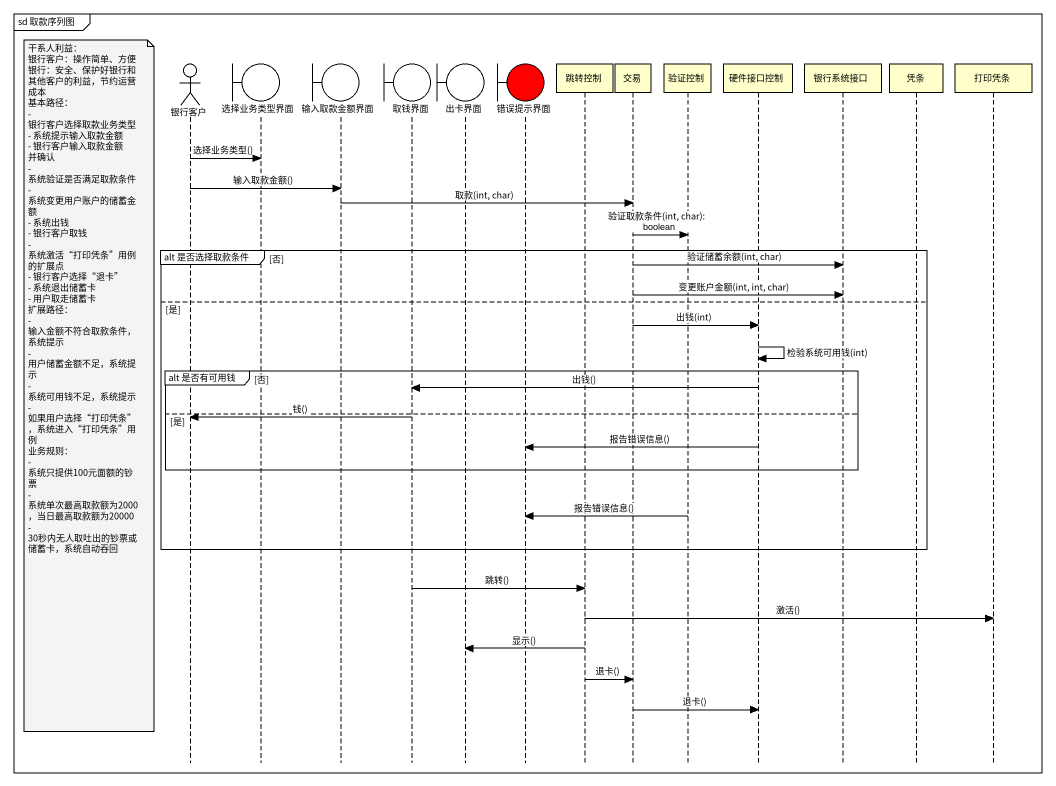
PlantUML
@startuml
mainframe sd 取款序列图
hide footbox
actor 银行客户
boundary 选择业务类型界面
boundary 输入取款金额界面
boundary 取钱界面
boundary 出卡界面
boundary 错误提示界面 #FF0000
participant 跳转控制
participant 交易
participant 验证控制
participant 硬件接口控制
participant 银行系统接口
participant 凭条
participant 打印凭条

银行客户 -> 选择业务类型界面 : 选择业务类型()
银行客户 -> 输入取款金额界面 : 输入取款金额()
输入取款金额界面 -> 交易 : 取款(int, char)
交易 -> 验证控制 : 验证取款条件(int, char): boolean
group alt 是否选择取款条件 [否]
  交易 -> 银行系统接口 : 验证储蓄余额(int, char)
  交易 -> 银行系统接口 : 变更账户金额(int, int, char)
else 是
  交易 -> 硬件接口控制 : 出钱(int)
  硬件接口控制 -> 硬件接口控制 : 检验系统可用钱(int)
  group alt 是否有可用钱 [否]
    note left of 银行客户
      干系人利益：
      银行客户：操作简单、方便
      银行：安全、保护好银行和其他客户的利益，节约运营成本
      基本路径：
      - 银行客户选择取款业务类型
      - 系统提示输入取款金额
      - 银行客户输入取款金额 并确认
      - 系统验证是否满足取款条件
      - 系统变更用户账户的储蓄金额
      - 系统出钱
      - 银行客户取钱
      - 系统激活“打印凭条”用例的扩展点
      - 银行客户选择“退卡”
      - 系统退出储蓄卡
      - 用户取走储蓄卡
      扩展路径：
      - 输入金额不符合取款条件，系统提示
      - 用户储蓄金额不足，系统提示
      - 系统可用钱不足，系统提示
      - 如果用户选择“打印凭条”，系统进入“打印凭条”用例
      业务规则：
      - 系统只提供100元面额的钞票
      - 系统单次最高取款额为2000，当日最高取款额为20000
      - 30秒内无人取吐出的钞票或储蓄卡，系统自动吞回
    end note
    硬件接口控制 -> 取钱界面 : 出钱()
  else 是
    取钱界面 -> 银行客户 : 钱()
    硬件接口控制 -> 错误提示界面 : 报告错误信息()
  end
  验证控制 -> 错误提示界面 : 报告错误信息()
end
取钱界面 -> 跳转控制 : 跳转()
跳转控制 -> 打印凭条 : 激活()
跳转控制 -> 出卡界面 : 显示()
跳转控制 -> 交易 : 退卡()
交易 -> 硬件接口控制 : 退卡()
@enduml
